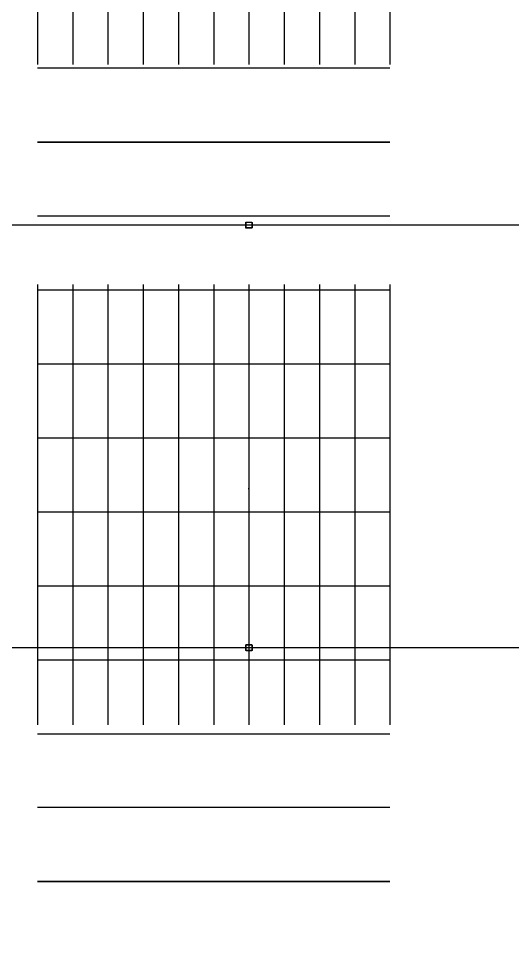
# Model space of a CAD drawing. Header units: millimetres. Extents: x 626570 to 643256, y 6233 to 11343.
# Drawn here: x 629426 to 629987, y 9118 to 10161 of the extents above; entities that cross this region are included whole.
import ezdxf

# ---------------------------------------------------------------- set-up
doc = ezdxf.new("R2010")
doc.units = ezdxf.units.MM
doc.header["$LTSCALE"] = 4000
doc.header["$MEASUREMENT"] = 0
doc.linetypes.add('DASHDOT', pattern=[1, 0.5, -0.25, 0, -0.25])
doc.linetypes.add('HIDDEN2', pattern=[0.1875, 0.125, -0.0625])
for name, color, linetype in [('MASTERFOUNDATION_1', 4, 'DASHDOT'), ('MASTERFOUNDATION_25', 7, 'CONTINUOUS'), ('STRIPING', 4, 'CONTINUOUS')]:
    doc.layers.add(name, color=color, linetype=linetype)

msp = doc.modelspace()

# ---------------------------------------------------------------- linework, layer by layer
at = {"layer": 'MASTERFOUNDATION_1', "linetype": 'DASHDOT'}
for p, q in [((629687.8, 6627.5), (629687.8, 11123.2)), ((643023.9, 9926.6), (626796.6, 9926.6)), ((643023.9, 9446.6), (626796.6, 9446.6))]:
    msp.add_line(p, q, dxfattribs=at)
at = {"layer": 'MASTERFOUNDATION_25', "linetype": 'Continuous', "flags": 128}
for points in [[(629684.9, 9930.1), (629690.7, 9930.1), (629690.7, 9930.1), (629690.7, 9930.1), (629690.7, 9930.1), (629690.8, 9930.1), (629690.8, 9930.1), (629690.8, 9930.1), (629690.8, 9930.1), (629690.8, 9930.1), (629690.9, 9930.1), (629690.9, 9930.1), (629690.9, 9930.1), (629690.9, 9930.1), (629691, 9930), (629691, 9930), (629691, 9930), (629691, 9930), (629691, 9930), (629691, 9930), (629691.1, 9930), (629691.1, 9930), (629691.1, 9929.9), (629691.1, 9929.9), (629691.1, 9929.9), (629691.1, 9929.9), (629691.2, 9929.9), (629691.2, 9929.9), (629691.2, 9929.9), (629691.2, 9929.8), (629691.2, 9929.8), (629691.2, 9929.8), (629691.2, 9929.8), (629691.2, 9929.8), (629691.2, 9929.7), (629691.3, 9929.7), (629691.3, 9929.7), (629691.3, 9929.7), (629691.3, 9929.7), (629691.3, 9929.6), (629691.3, 9929.6), (629691.3, 9929.6), (629691.3, 9929.6), (629691.3, 9929.6), (629691.3, 9929.5), (629691.3, 9929.5), (629691.3, 9929.5), (629691.3, 9923.7), (629691.3, 9923.7), (629691.3, 9923.7), (629691.3, 9923.7), (629691.3, 9923.6), (629691.3, 9923.6), (629691.3, 9923.6), (629691.3, 9923.6), (629691.3, 9923.6), (629691.3, 9923.5), (629691.3, 9923.5), (629691.3, 9923.5), (629691.2, 9923.5), (629691.2, 9923.5), (629691.2, 9923.4), (629691.2, 9923.4), (629691.2, 9923.4), (629691.2, 9923.4), (629691.2, 9923.4), (629691.2, 9923.3), (629691.2, 9923.3), (629691.1, 9923.3), (629691.1, 9923.3), (629691.1, 9923.3), (629691.1, 9923.3), (629691.1, 9923.3), (629691.1, 9923.2), (629691, 9923.2), (629691, 9923.2), (629691, 9923.2), (629691, 9923.2), (629691, 9923.2), (629691, 9923.2), (629690.9, 9923.2), (629690.9, 9923.2), (629690.9, 9923.1), (629690.9, 9923.1), (629690.8, 9923.1), (629690.8, 9923.1), (629690.8, 9923.1), (629690.8, 9923.1), (629690.8, 9923.1), (629690.7, 9923.1), (629690.7, 9923.1), (629690.7, 9923.1), (629690.7, 9923.1), (629684.9, 9923.1), (629684.9, 9923.1), (629684.9, 9923.1), (629684.9, 9923.1), (629684.8, 9923.1), (629684.8, 9923.1), (629684.8, 9923.1), (629684.8, 9923.1), (629684.7, 9923.1), (629684.7, 9923.1), (629684.7, 9923.1), (629684.7, 9923.2), (629684.7, 9923.2), (629684.6, 9923.2), (629684.6, 9923.2), (629684.6, 9923.2), (629684.6, 9923.2), (629684.6, 9923.2), (629684.6, 9923.2), (629684.5, 9923.2), (629684.5, 9923.3), (629684.5, 9923.3), (629684.5, 9923.3), (629684.5, 9923.3), (629684.5, 9923.3), (629684.4, 9923.3), (629684.4, 9923.3), (629684.4, 9923.4), (629684.4, 9923.4), (629684.4, 9923.4), (629684.4, 9923.4), (629684.4, 9923.4), (629684.4, 9923.5), (629684.4, 9923.5), (629684.3, 9923.5), (629684.3, 9923.5), (629684.3, 9923.5), (629684.3, 9923.6), (629684.3, 9923.6), (629684.3, 9923.6), (629684.3, 9923.6), (629684.3, 9923.6), (629684.3, 9923.7), (629684.3, 9923.7), (629684.3, 9923.7), (629684.3, 9923.7), (629684.3, 9929.5), (629684.3, 9929.5), (629684.3, 9929.5), (629684.3, 9929.6), (629684.3, 9929.6), (629684.3, 9929.6), (629684.3, 9929.6), (629684.3, 9929.6), (629684.3, 9929.7), (629684.3, 9929.7), (629684.3, 9929.7), (629684.3, 9929.7), (629684.4, 9929.7), (629684.4, 9929.8), (629684.4, 9929.8), (629684.4, 9929.8), (629684.4, 9929.8), (629684.4, 9929.8), (629684.4, 9929.9), (629684.4, 9929.9), (629684.4, 9929.9), (629684.5, 9929.9), (629684.5, 9929.9), (629684.5, 9929.9), (629684.5, 9929.9), (629684.5, 9930), (629684.5, 9930), (629684.6, 9930), (629684.6, 9930), (629684.6, 9930), (629684.6, 9930), (629684.6, 9930), (629684.6, 9930), (629684.7, 9930.1), (629684.7, 9930.1), (629684.7, 9930.1), (629684.7, 9930.1), (629684.7, 9930.1), (629684.8, 9930.1), (629684.8, 9930.1), (629684.8, 9930.1), (629684.8, 9930.1), (629684.9, 9930.1), (629684.9, 9930.1), (629684.9, 9930.1), (629684.9, 9930.1)], [(629684.9, 9929.8), (629690.7, 9929.8), (629690.7, 9929.8), (629690.7, 9929.8), (629690.7, 9929.8), (629690.7, 9929.8), (629690.7, 9929.8), (629690.7, 9929.8), (629690.8, 9929.8), (629690.8, 9929.8), (629690.8, 9929.8), (629690.8, 9929.8), (629690.8, 9929.8), (629690.8, 9929.8), (629690.8, 9929.8), (629690.8, 9929.8), (629690.8, 9929.8), (629690.8, 9929.7), (629690.9, 9929.7), (629690.9, 9929.7), (629690.9, 9929.7), (629690.9, 9929.7), (629690.9, 9929.7), (629690.9, 9929.7), (629690.9, 9929.7), (629690.9, 9929.7), (629690.9, 9929.7), (629690.9, 9929.7), (629690.9, 9929.7), (629690.9, 9929.7), (629690.9, 9929.7), (629690.9, 9929.6), (629691, 9929.6), (629691, 9929.6), (629691, 9929.6), (629691, 9929.6), (629691, 9929.6), (629691, 9929.6), (629691, 9929.6), (629691, 9929.6), (629691, 9929.6), (629691, 9929.5), (629691, 9929.5), (629691, 9929.5), (629691, 9929.5), (629691, 9929.5), (629691, 9929.5), (629691, 9923.7), (629691, 9923.7), (629691, 9923.7), (629691, 9923.7), (629691, 9923.7), (629691, 9923.7), (629691, 9923.7), (629691, 9923.7), (629691, 9923.6), (629691, 9923.6), (629691, 9923.6), (629691, 9923.6), (629691, 9923.6), (629691, 9923.6), (629691, 9923.6), (629690.9, 9923.6), (629690.9, 9923.6), (629690.9, 9923.6), (629690.9, 9923.5), (629690.9, 9923.5), (629690.9, 9923.5), (629690.9, 9923.5), (629690.9, 9923.5), (629690.9, 9923.5), (629690.9, 9923.5), (629690.9, 9923.5), (629690.9, 9923.5), (629690.9, 9923.5), (629690.9, 9923.5), (629690.8, 9923.5), (629690.8, 9923.5), (629690.8, 9923.5), (629690.8, 9923.5), (629690.8, 9923.4), (629690.8, 9923.4), (629690.8, 9923.4), (629690.8, 9923.4), (629690.8, 9923.4), (629690.8, 9923.4), (629690.7, 9923.4), (629690.7, 9923.4), (629690.7, 9923.4), (629690.7, 9923.4), (629690.7, 9923.4), (629690.7, 9923.4), (629690.7, 9923.4), (629684.9, 9923.4), (629684.9, 9923.4), (629684.9, 9923.4), (629684.9, 9923.4), (629684.9, 9923.4), (629684.9, 9923.4), (629684.9, 9923.4), (629684.8, 9923.4), (629684.8, 9923.4), (629684.8, 9923.4), (629684.8, 9923.4), (629684.8, 9923.4), (629684.8, 9923.4), (629684.8, 9923.5), (629684.8, 9923.5), (629684.8, 9923.5), (629684.8, 9923.5), (629684.7, 9923.5), (629684.7, 9923.5), (629684.7, 9923.5), (629684.7, 9923.5), (629684.7, 9923.5), (629684.7, 9923.5), (629684.7, 9923.5), (629684.7, 9923.5), (629684.7, 9923.5), (629684.7, 9923.5), (629684.7, 9923.5), (629684.7, 9923.6), (629684.7, 9923.6), (629684.7, 9923.6), (629684.6, 9923.6), (629684.6, 9923.6), (629684.6, 9923.6), (629684.6, 9923.6), (629684.6, 9923.6), (629684.6, 9923.6), (629684.6, 9923.6), (629684.6, 9923.7), (629684.6, 9923.7), (629684.6, 9923.7), (629684.6, 9923.7), (629684.6, 9923.7), (629684.6, 9923.7), (629684.6, 9923.7), (629684.6, 9923.7), (629684.6, 9929.5), (629684.6, 9929.5), (629684.6, 9929.5), (629684.6, 9929.5), (629684.6, 9929.5), (629684.6, 9929.5), (629684.6, 9929.6), (629684.6, 9929.6), (629684.6, 9929.6), (629684.6, 9929.6), (629684.6, 9929.6), (629684.6, 9929.6), (629684.6, 9929.6), (629684.6, 9929.6), (629684.6, 9929.6), (629684.7, 9929.6), (629684.7, 9929.7), (629684.7, 9929.7), (629684.7, 9929.7), (629684.7, 9929.7), (629684.7, 9929.7), (629684.7, 9929.7), (629684.7, 9929.7), (629684.7, 9929.7), (629684.7, 9929.7), (629684.7, 9929.7), (629684.7, 9929.7), (629684.7, 9929.7), (629684.7, 9929.7), (629684.8, 9929.7), (629684.8, 9929.8), (629684.8, 9929.8), (629684.8, 9929.8), (629684.8, 9929.8), (629684.8, 9929.8), (629684.8, 9929.8), (629684.8, 9929.8), (629684.8, 9929.8), (629684.8, 9929.8), (629684.9, 9929.8), (629684.9, 9929.8), (629684.9, 9929.8), (629684.9, 9929.8), (629684.9, 9929.8), (629684.9, 9929.8), (629684.9, 9929.8)], [(629684.9, 9450.1), (629690.7, 9450.1), (629690.7, 9450.1), (629690.7, 9450.1), (629690.7, 9450.1), (629690.8, 9450.1), (629690.8, 9450.1), (629690.8, 9450.1), (629690.8, 9450.1), (629690.8, 9450.1), (629690.9, 9450.1), (629690.9, 9450.1), (629690.9, 9450.1), (629690.9, 9450.1), (629691, 9450), (629691, 9450), (629691, 9450), (629691, 9450), (629691, 9450), (629691, 9450), (629691.1, 9450), (629691.1, 9450), (629691.1, 9449.9), (629691.1, 9449.9), (629691.1, 9449.9), (629691.1, 9449.9), (629691.2, 9449.9), (629691.2, 9449.9), (629691.2, 9449.9), (629691.2, 9449.8), (629691.2, 9449.8), (629691.2, 9449.8), (629691.2, 9449.8), (629691.2, 9449.8), (629691.2, 9449.7), (629691.3, 9449.7), (629691.3, 9449.7), (629691.3, 9449.7), (629691.3, 9449.7), (629691.3, 9449.6), (629691.3, 9449.6), (629691.3, 9449.6), (629691.3, 9449.6), (629691.3, 9449.6), (629691.3, 9449.5), (629691.3, 9449.5), (629691.3, 9449.5), (629691.3, 9443.7), (629691.3, 9443.7), (629691.3, 9443.7), (629691.3, 9443.7), (629691.3, 9443.6), (629691.3, 9443.6), (629691.3, 9443.6), (629691.3, 9443.6), (629691.3, 9443.6), (629691.3, 9443.5), (629691.3, 9443.5), (629691.3, 9443.5), (629691.2, 9443.5), (629691.2, 9443.5), (629691.2, 9443.4), (629691.2, 9443.4), (629691.2, 9443.4), (629691.2, 9443.4), (629691.2, 9443.4), (629691.2, 9443.3), (629691.2, 9443.3), (629691.1, 9443.3), (629691.1, 9443.3), (629691.1, 9443.3), (629691.1, 9443.3), (629691.1, 9443.3), (629691.1, 9443.2), (629691, 9443.2), (629691, 9443.2), (629691, 9443.2), (629691, 9443.2), (629691, 9443.2), (629691, 9443.2), (629690.9, 9443.2), (629690.9, 9443.2), (629690.9, 9443.1), (629690.9, 9443.1), (629690.8, 9443.1), (629690.8, 9443.1), (629690.8, 9443.1), (629690.8, 9443.1), (629690.8, 9443.1), (629690.7, 9443.1), (629690.7, 9443.1), (629690.7, 9443.1), (629690.7, 9443.1), (629684.9, 9443.1), (629684.9, 9443.1), (629684.9, 9443.1), (629684.9, 9443.1), (629684.8, 9443.1), (629684.8, 9443.1), (629684.8, 9443.1), (629684.8, 9443.1), (629684.7, 9443.1), (629684.7, 9443.1), (629684.7, 9443.1), (629684.7, 9443.2), (629684.7, 9443.2), (629684.6, 9443.2), (629684.6, 9443.2), (629684.6, 9443.2), (629684.6, 9443.2), (629684.6, 9443.2), (629684.6, 9443.2), (629684.5, 9443.2), (629684.5, 9443.3), (629684.5, 9443.3), (629684.5, 9443.3), (629684.5, 9443.3), (629684.5, 9443.3), (629684.4, 9443.3), (629684.4, 9443.3), (629684.4, 9443.4), (629684.4, 9443.4), (629684.4, 9443.4), (629684.4, 9443.4), (629684.4, 9443.4), (629684.4, 9443.5), (629684.4, 9443.5), (629684.3, 9443.5), (629684.3, 9443.5), (629684.3, 9443.5), (629684.3, 9443.6), (629684.3, 9443.6), (629684.3, 9443.6), (629684.3, 9443.6), (629684.3, 9443.6), (629684.3, 9443.7), (629684.3, 9443.7), (629684.3, 9443.7), (629684.3, 9443.7), (629684.3, 9449.5), (629684.3, 9449.5), (629684.3, 9449.5), (629684.3, 9449.6), (629684.3, 9449.6), (629684.3, 9449.6), (629684.3, 9449.6), (629684.3, 9449.6), (629684.3, 9449.7), (629684.3, 9449.7), (629684.3, 9449.7), (629684.3, 9449.7), (629684.4, 9449.7), (629684.4, 9449.8), (629684.4, 9449.8), (629684.4, 9449.8), (629684.4, 9449.8), (629684.4, 9449.8), (629684.4, 9449.9), (629684.4, 9449.9), (629684.4, 9449.9), (629684.5, 9449.9), (629684.5, 9449.9), (629684.5, 9449.9), (629684.5, 9449.9), (629684.5, 9450), (629684.5, 9450), (629684.6, 9450), (629684.6, 9450), (629684.6, 9450), (629684.6, 9450), (629684.6, 9450), (629684.6, 9450), (629684.7, 9450.1), (629684.7, 9450.1), (629684.7, 9450.1), (629684.7, 9450.1), (629684.7, 9450.1), (629684.8, 9450.1), (629684.8, 9450.1), (629684.8, 9450.1), (629684.8, 9450.1), (629684.9, 9450.1), (629684.9, 9450.1), (629684.9, 9450.1), (629684.9, 9450.1)], [(629684.9, 9449.8), (629690.7, 9449.8), (629690.7, 9449.8), (629690.7, 9449.8), (629690.7, 9449.8), (629690.7, 9449.8), (629690.7, 9449.8), (629690.7, 9449.8), (629690.8, 9449.8), (629690.8, 9449.8), (629690.8, 9449.8), (629690.8, 9449.8), (629690.8, 9449.8), (629690.8, 9449.8), (629690.8, 9449.8), (629690.8, 9449.8), (629690.8, 9449.8), (629690.8, 9449.7), (629690.9, 9449.7), (629690.9, 9449.7), (629690.9, 9449.7), (629690.9, 9449.7), (629690.9, 9449.7), (629690.9, 9449.7), (629690.9, 9449.7), (629690.9, 9449.7), (629690.9, 9449.7), (629690.9, 9449.7), (629690.9, 9449.7), (629690.9, 9449.7), (629690.9, 9449.7), (629690.9, 9449.6), (629691, 9449.6), (629691, 9449.6), (629691, 9449.6), (629691, 9449.6), (629691, 9449.6), (629691, 9449.6), (629691, 9449.6), (629691, 9449.6), (629691, 9449.6), (629691, 9449.5), (629691, 9449.5), (629691, 9449.5), (629691, 9449.5), (629691, 9449.5), (629691, 9449.5), (629691, 9443.7), (629691, 9443.7), (629691, 9443.7), (629691, 9443.7), (629691, 9443.7), (629691, 9443.7), (629691, 9443.7), (629691, 9443.7), (629691, 9443.6), (629691, 9443.6), (629691, 9443.6), (629691, 9443.6), (629691, 9443.6), (629691, 9443.6), (629691, 9443.6), (629690.9, 9443.6), (629690.9, 9443.6), (629690.9, 9443.6), (629690.9, 9443.5), (629690.9, 9443.5), (629690.9, 9443.5), (629690.9, 9443.5), (629690.9, 9443.5), (629690.9, 9443.5), (629690.9, 9443.5), (629690.9, 9443.5), (629690.9, 9443.5), (629690.9, 9443.5), (629690.9, 9443.5), (629690.8, 9443.5), (629690.8, 9443.5), (629690.8, 9443.5), (629690.8, 9443.5), (629690.8, 9443.4), (629690.8, 9443.4), (629690.8, 9443.4), (629690.8, 9443.4), (629690.8, 9443.4), (629690.8, 9443.4), (629690.7, 9443.4), (629690.7, 9443.4), (629690.7, 9443.4), (629690.7, 9443.4), (629690.7, 9443.4), (629690.7, 9443.4), (629690.7, 9443.4), (629684.9, 9443.4), (629684.9, 9443.4), (629684.9, 9443.4), (629684.9, 9443.4), (629684.9, 9443.4), (629684.9, 9443.4), (629684.9, 9443.4), (629684.8, 9443.4), (629684.8, 9443.4), (629684.8, 9443.4), (629684.8, 9443.4), (629684.8, 9443.4), (629684.8, 9443.4), (629684.8, 9443.5), (629684.8, 9443.5), (629684.8, 9443.5), (629684.8, 9443.5), (629684.7, 9443.5), (629684.7, 9443.5), (629684.7, 9443.5), (629684.7, 9443.5), (629684.7, 9443.5), (629684.7, 9443.5), (629684.7, 9443.5), (629684.7, 9443.5), (629684.7, 9443.5), (629684.7, 9443.5), (629684.7, 9443.5), (629684.7, 9443.6), (629684.7, 9443.6), (629684.7, 9443.6), (629684.6, 9443.6), (629684.6, 9443.6), (629684.6, 9443.6), (629684.6, 9443.6), (629684.6, 9443.6), (629684.6, 9443.6), (629684.6, 9443.6), (629684.6, 9443.7), (629684.6, 9443.7), (629684.6, 9443.7), (629684.6, 9443.7), (629684.6, 9443.7), (629684.6, 9443.7), (629684.6, 9443.7), (629684.6, 9443.7), (629684.6, 9449.5), (629684.6, 9449.5), (629684.6, 9449.5), (629684.6, 9449.5), (629684.6, 9449.5), (629684.6, 9449.5), (629684.6, 9449.6), (629684.6, 9449.6), (629684.6, 9449.6), (629684.6, 9449.6), (629684.6, 9449.6), (629684.6, 9449.6), (629684.6, 9449.6), (629684.6, 9449.6), (629684.6, 9449.6), (629684.7, 9449.6), (629684.7, 9449.7), (629684.7, 9449.7), (629684.7, 9449.7), (629684.7, 9449.7), (629684.7, 9449.7), (629684.7, 9449.7), (629684.7, 9449.7), (629684.7, 9449.7), (629684.7, 9449.7), (629684.7, 9449.7), (629684.7, 9449.7), (629684.7, 9449.7), (629684.7, 9449.7), (629684.8, 9449.7), (629684.8, 9449.8), (629684.8, 9449.8), (629684.8, 9449.8), (629684.8, 9449.8), (629684.8, 9449.8), (629684.8, 9449.8), (629684.8, 9449.8), (629684.8, 9449.8), (629684.8, 9449.8), (629684.9, 9449.8), (629684.9, 9449.8), (629684.9, 9449.8), (629684.9, 9449.8), (629684.9, 9449.8), (629684.9, 9449.8), (629684.9, 9449.8)]]:
    msp.add_lwpolyline(points, close=True, dxfattribs=at)
at = {"layer": 'STRIPING', "linetype": 'HIDDEN2'}
for p, q in [((629447.8, 10609), (629447.8, 7921)), ((629487.8, 10609), (629487.8, 7921)), ((629527.8, 10609), (629527.8, 7921)), ((629567.8, 10609), (629567.8, 7921)), ((629607.8, 10609), (629607.8, 7921)), ((629647.8, 10609), (629647.8, 7921)), ((629687.8, 10609), (629687.8, 7921)), ((629727.8, 10609), (629727.8, 7921)), ((629767.8, 10609), (629767.8, 7921)), ((629807.8, 10609), (629807.8, 7921)), ((629847.8, 10609), (629847.8, 7921))]:
    msp.add_line(p, q, dxfattribs=at)
at = {"layer": 'STRIPING'}
for p, q in [((629847.8, 10105), (629447.8, 10105)), ((629847.8, 10021), (629447.8, 10021)), ((629447.8, 10021), (629847.8, 10021)), ((629447.8, 9937), (629847.8, 9937)), ((629447.8, 9853), (629847.8, 9853)), ((629447.8, 9769), (629847.8, 9769)), ((629447.8, 9685), (629847.8, 9685)), ((629447.8, 9601), (629847.8, 9601)), ((629447.8, 9517), (629847.8, 9517)), ((629447.8, 9433), (629847.8, 9433)), ((629447.8, 9349), (629847.8, 9349)), ((629847.8, 9265), (629447.8, 9265)), ((629447.8, 9181), (629847.8, 9181)), ((629847.8, 9181), (629447.8, 9181))]:
    msp.add_line(p, q, dxfattribs=at)

doc.saveas('drawing.dxf')
